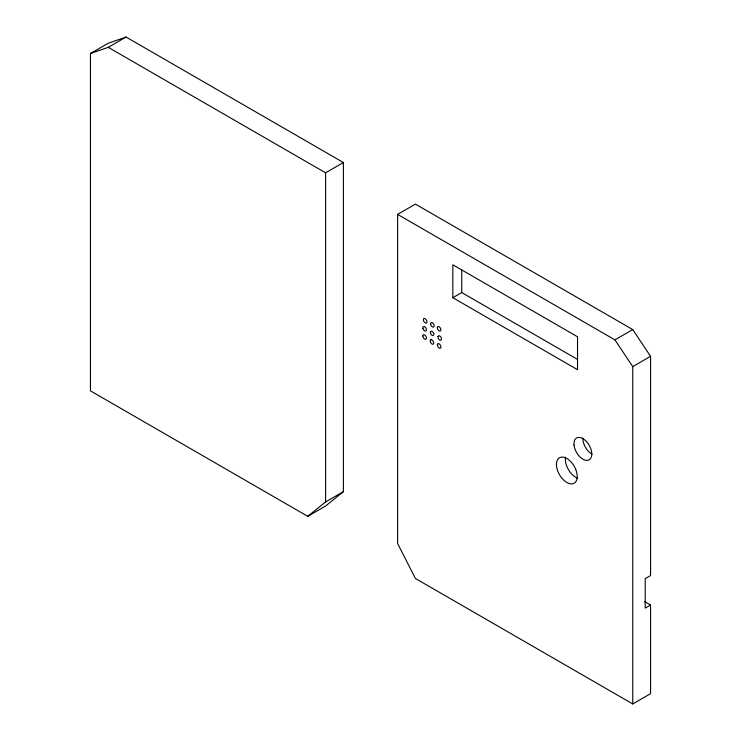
<?xml version="1.0" encoding="UTF-8"?>
<svg xmlns="http://www.w3.org/2000/svg" width="741" height="741" viewBox="0 0 741 741"><rect width="100%" height="100%" fill="white"/><g stroke="black" fill="none" stroke-linecap="round" stroke-linejoin="round"><path stroke-width="1.11" d="M307.765 516.329L325.586 501.926L343.398 491.644L343.398 162.52L126.063 37.05L108.251 43.219L90.439 53.509L90.439 390.85L307.765 516.329L325.586 506.038L343.398 491.644M90.439 53.509L108.251 47.331L126.063 37.05M108.251 47.331L325.586 172.81L343.398 162.52M397.602 214.39L415.414 204.108L632.749 329.578L650.561 356.319L650.561 575.572L645.216 578.656L645.216 608.102L650.561 605.017L650.561 693.669L632.749 703.95L415.414 578.48L397.602 543.505L397.602 214.39L614.937 339.869L632.749 366.61L632.749 703.95M452.825 297.697L577.526 369.694L577.526 336.775L452.825 264.787L452.825 297.697L461.736 292.556L577.452 359.366M614.937 339.869L632.749 329.578M632.749 366.61L650.561 356.319M575.692 469.424L575.914 469.905A14.69 8.484 60 0 1 572.033 483.873A14.69 8.484 60 0 1 557.927 471.508L557.751 471.063A14.69 8.484 60 0 1 561.641 457.095A14.69 8.484 60 0 1 575.748 469.451L575.748 469.535M644.624 601.59L650.561 605.017M461.736 269.854L461.736 292.556M325.586 172.81L325.586 501.926M592.068 454.187A12.597 7.271 60 0 1 582.88 438.042M577.378 478.13A14.69 8.484 60 0 1 566.837 466.367L566.661 465.922A14.69 8.484 60 0 1 565.55 457.169M430.428 331.922L430.382 332.431A2.519 1.454 60 0 0 431.762 335.164L433.105 335.673L433.948 334.339A2.519 1.454 60 0 0 433.374 332.579L431.642 331.116L430.428 331.922M437.968 336.46L438.431 338.711A2.519 1.454 60 0 0 441.414 339.508L441.469 339.017A2.519 1.454 60 0 0 438.802 335.692L437.968 336.46M424.278 318.491L423.908 318.602A2.519 1.454 60 0 0 423.759 321.224A2.519 1.454 60 0 0 426.066 323.085L426.427 322.974A2.519 1.454 60 0 0 426.584 320.353A2.519 1.454 60 0 0 424.278 318.491M431.049 339.656L430.688 339.767A2.519 1.454 60 0 0 431.484 343.667L431.947 344.009A2.519 1.454 60 0 0 433.485 341.814L432.401 340.23L431.049 339.656M438.264 343.685L437.894 343.805A2.519 1.454 60 0 0 437.746 346.418A2.519 1.454 60 0 0 440.043 348.279L440.413 348.168A2.519 1.454 60 0 0 440.571 345.547A2.519 1.454 60 0 0 438.264 343.685M574.025 445.008A12.597 7.271 60 0 0 588.215 460.198A12.597 7.271 60 0 0 586.372 441.451A12.597 7.271 60 0 0 574.025 445.008M430.651 324.299A2.519 1.454 60 0 0 433.605 327.022A2.519 1.454 60 0 0 432.892 323.15A2.519 1.454 60 0 0 430.651 324.299M422.907 328.263A2.519 1.454 60 0 0 425.862 330.986A2.519 1.454 60 0 0 425.149 327.114A2.519 1.454 60 0 0 422.907 328.263M422.879 335.988A2.519 1.454 60 0 0 425.547 339.313A2.519 1.454 60 0 0 425.547 335.756A2.519 1.454 60 0 0 422.879 335.988M437.301 327.754A2.519 1.454 60 0 0 439.969 331.079A2.519 1.454 60 0 0 439.969 327.522A2.519 1.454 60 0 0 437.301 327.754"/></g></svg>
